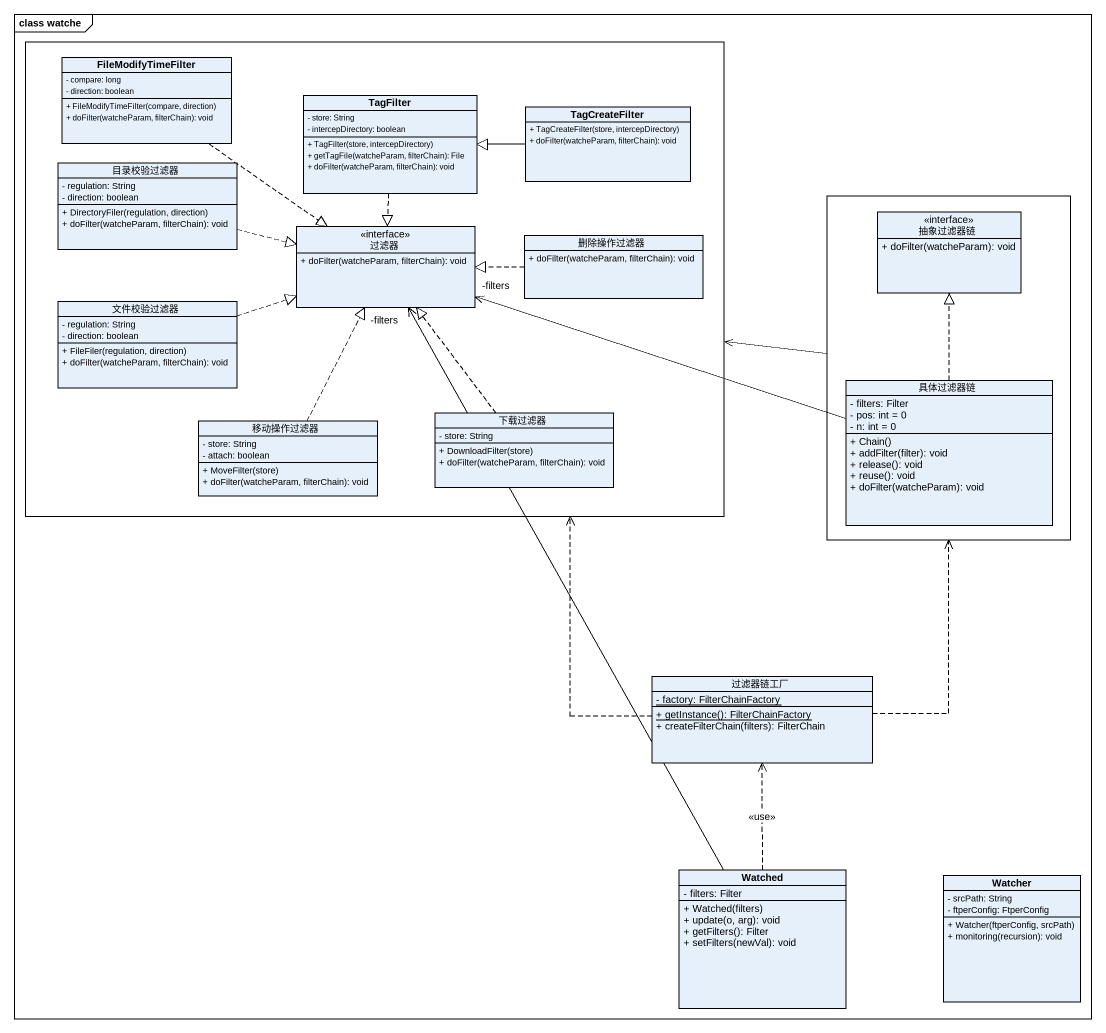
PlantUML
@startuml
mainframe class watche
hide circle
hide empty members
skinparam classAttributeIconSize 0
rectangle " " as rectangle1 {
  class FileModifyTimeFilter {
    - compare: long
    - direction: boolean
    + FileModifyTimeFilter(compare, direction)
    + doFilter(watcheParam, filterChain): void
  }
  class TagFilter {
    - store: String
    - intercepDirectory: boolean
    + TagFilter(store, intercepDirectory)
    + getTagFile(watcheParam, filterChain): File
    + doFilter(watcheParam, filterChain): void
  }
  class TagCreateFilter {
    + TagCreateFilter(store, intercepDirectory)
    + doFilter(watcheParam, filterChain): void
  }
  class 目录校验过滤器 {
    - regulation: String
    - direction: boolean
    + DirectoryFiler(regulation, direction)
    + doFilter(watcheParam, filterChain): void
  }
  interface 过滤器 <<interface>> {
    + doFilter(watcheParam, filterChain): void
  }
  class 删除操作过滤器 {
    + doFilter(watcheParam, filterChain): void
  }
  class 文件校验过滤器 {
    - regulation: String
    - direction: boolean
    + FileFiler(regulation, direction)
    + doFilter(watcheParam, filterChain): void
  }
  class 移动操作过滤器 {
    - store: String
    - attach: boolean
    + MoveFilter(store)
    + doFilter(watcheParam, filterChain): void
  }
  class 下载过滤器 {
    - store: String
    + DownloadFilter(store)
    + doFilter(watcheParam, filterChain): void
  }
}
rectangle " " as rectangle2 {
  interface 抽象过滤器链 <<interface>> {
    + doFilter(watcheParam): void
  }
  class 具体过滤器链 {
    - filters: Filter
    - pos: int = 0
    - n: int = 0
    + Chain()
    + addFilter(filter): void
    + release(): void
    + reuse(): void
    + doFilter(watcheParam): void
  }
}
class 过滤器链工厂 {
  {static} - factory: FilterChainFactory
  {static} + getInstance(): FilterChainFactory
  + createFilterChain(filters): FilterChain
}
class Watched {
  - filters: Filter
  + Watched(filters)
  + update(o, arg): void
  + getFilters(): Filter
  + setFilters(newVal): void
}
class Watcher {
  - srcPath: String
  - ftperConfig: FtperConfig
  + Watcher(ftperConfig, srcPath)
  + monitoring(recursion): void
}
FileModifyTimeFilter ..|> 过滤器
TagFilter ..|> 过滤器
TagCreateFilter -left-|> TagFilter
目录校验过滤器 .right.|> 过滤器
rectangle2 -left-> rectangle1
删除操作过滤器 .left.|> 过滤器
文件校验过滤器 .right.|> 过滤器
具体过滤器链 -left-> "-filters" 过滤器
具体过滤器链 .up.|> 抽象过滤器链
移动操作过滤器 .up.|> 过滤器
下载过滤器 .up.|> 过滤器
过滤器链工厂 .up.> rectangle1
过滤器链工厂 .up.> rectangle2
Watched -up-> "-filters" 过滤器
Watched .up.> 过滤器链工厂 : <<use>>
@enduml
